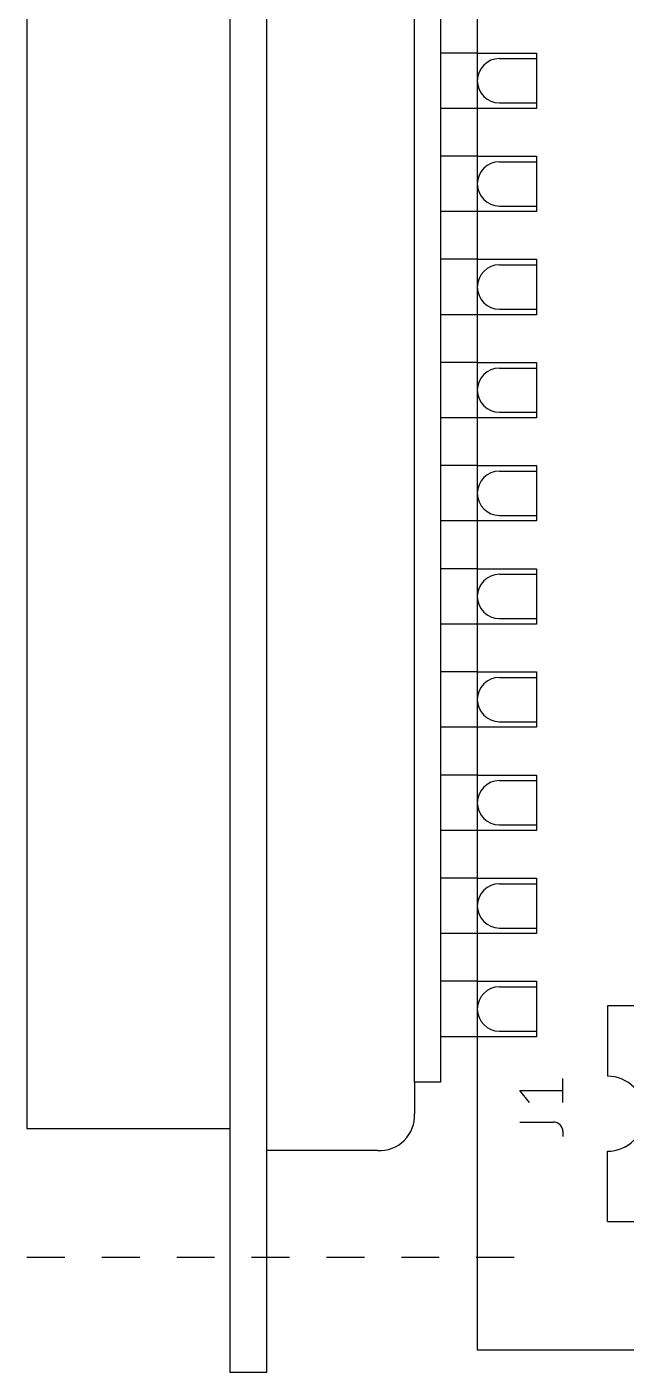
# Model space of a CAD drawing. Extents: x -12.2 to 54.6, y -5.6 to 69.1.
# Drawn here: x -12.2 to 4.03, y -5.6 to 30.84 of the extents above; entities that cross this region are included whole.
import ezdxf

# ---------------------------------------------------------------- set-up
doc = ezdxf.new("R2010")
doc.units = 0
for name, color, linetype in [('20', 30, 'CONTINUOUS'), ('21', 253, 'CONTINUOUS'), ('25', 253, 'CONTINUOUS'), ('51', 253, 'CONTINUOUS')]:
    doc.layers.add(name, color=color, linetype=linetype)

msp = doc.modelspace()

# ---------------------------------------------------------------- linework, layer by layer
at = {"layer": '20'}
for p, q in [((0, 47), (0, -5)), ((0, -5), (24, -5))]:
    msp.add_line(p, q, dxfattribs=at)
at = {"layer": '21'}
for p, q in [((-5.7, 0.4), (-5.7, 41.6)), ((-12.2, 41), (-12.2, 1)), ((-6.7, 41), (-6.7, 1)), ((-1.7, 2.25), (-1.7, 39.75)), ((-1, 39.75), (-1, 2.25)), ((0, 30.132), (-1, 30.132)), ((0, 28.632), (-1, 28.632)), ((0, 27.338), (-1, 27.338)), ((0, 25.838), (-1, 25.838)), ((0, 24.544), (-1, 24.544)), ((0, 23.044), (-1, 23.044)), ((0, 21.75), (-1, 21.75)), ((0, 20.25), (-1, 20.25)), ((0, 18.956), (-1, 18.956)), ((0, 17.456), (-1, 17.456)), ((0, 16.162), (-1, 16.162)), ((0, 14.662), (-1, 14.662)), ((0, 13.368), (-1, 13.368)), ((0, 11.868), (-1, 11.868)), ((0, 10.574), (-1, 10.574)), ((0, 9.074), (-1, 9.074)), ((0, 7.78), (-1, 7.78)), ((0, 6.28), (-1, 6.28)), ((0, 4.986), (-1, 4.986)), ((20.2883, 4.3197), (3.5243, 4.3197)), ((3.5243, 4.3197), (3.5243, 2.4148)), ((0, 3.486), (-1, 3.486)), ((-1, 2.25), (-1.7, 2.25)), ((-1.7, 2.25), (-1.7, 1.4)), ((-12.2, 1), (-6.7, 1)), ((-6.7, 1), (-6.7, -5.6)), ((-2.7, 0.4), (-5.7, 0.4)), ((-5.7, -5.6), (-5.7, 0.4)), ((3.5243, -1.5223), (3.5243, 0.3828)), ((3.5243, -1.5223), (20.2883, -1.5223)), ((-11.1714, -2.5), (-12.2, -2.5)), ((-9.1429, -2.5), (-10.1714, -2.5)), ((-7.1143, -2.5), (-8.1429, -2.5)), ((-5.0857, -2.5), (-6.1143, -2.5)), ((-3.0571, -2.5), (-4.0857, -2.5)), ((-1.0286, -2.5), (-2.0571, -2.5)), ((1, -2.5), (-0.0286, -2.5)), ((-6.7, -5.6), (-5.7, -5.6))]:
    msp.add_line(p, q, dxfattribs=at)
for centre, radius, start, end in [((3.5243, 1.3988), 1.016, 270, 90), ((-2.65, 1.35), 0.9513, 266.9872, 3.0128)]:
    msp.add_arc(centre, radius, start, end, dxfattribs=at)
at = {"layer": '25'}
for p, q in [((2.3192, 1.7001), (2.3192, 2.3492)), ((1.4104, 1.7001), (1.1508, 2.0246)), ((1.1508, 2.0246), (2.3192, 2.0246)), ((1.1508, 1.1727), (2.0596, 1.1727)), ((2.3192, 0.9131), (2.3192, 0.7833))]:
    msp.add_line(p, q, dxfattribs=at)
msp.add_arc((2.0596, 0.9131), 0.2596, 0, 90, dxfattribs=at)
at = {"layer": '51'}
for p, q in [((0, 30.132), (1.6, 30.132)), ((0.6, 29.982), (1.6, 29.982)), ((1.6, 30.132), (1.6, 29.982)), ((1.6, 29.982), (1.6, 28.782)), ((1.6, 28.632), (0, 28.632)), ((0.6, 28.782), (1.6, 28.782)), ((1.6, 28.782), (1.6, 28.632)), ((0, 27.338), (1.6, 27.338)), ((1.6, 27.338), (1.6, 27.188)), ((0.6, 27.188), (1.6, 27.188)), ((1.6, 27.188), (1.6, 25.988)), ((0.6, 25.988), (1.6, 25.988)), ((1.6, 25.988), (1.6, 25.838)), ((1.6, 25.838), (0, 25.838)), ((0, 24.544), (1.6, 24.544)), ((1.6, 24.544), (1.6, 24.394)), ((0.6, 24.394), (1.6, 24.394)), ((1.6, 24.394), (1.6, 23.194)), ((1.6, 23.044), (0, 23.044)), ((0.6, 23.194), (1.6, 23.194)), ((1.6, 23.194), (1.6, 23.044)), ((0, 21.75), (1.6, 21.75)), ((0.6, 21.6), (1.6, 21.6)), ((1.6, 21.75), (1.6, 21.6)), ((1.6, 21.6), (1.6, 20.4)), ((1.6, 20.25), (0, 20.25)), ((0.6, 20.4), (1.6, 20.4)), ((1.6, 20.4), (1.6, 20.25)), ((0, 18.956), (1.6, 18.956)), ((1.6, 18.956), (1.6, 18.806)), ((0.6, 18.806), (1.6, 18.806)), ((1.6, 18.806), (1.6, 17.606)), ((0.6, 17.606), (1.6, 17.606)), ((1.6, 17.606), (1.6, 17.456)), ((1.6, 17.456), (0, 17.456)), ((0, 16.162), (1.6, 16.162)), ((1.6, 16.162), (1.6, 16.012)), ((0.6, 16.012), (1.6, 16.012)), ((1.6, 16.012), (1.6, 14.812)), ((1.6, 14.662), (0, 14.662)), ((0.6, 14.812), (1.6, 14.812)), ((1.6, 14.812), (1.6, 14.662)), ((0, 13.368), (1.6, 13.368)), ((0.6, 13.218), (1.6, 13.218)), ((1.6, 13.368), (1.6, 13.218)), ((1.6, 13.218), (1.6, 12.018)), ((1.6, 11.868), (0, 11.868)), ((0.6, 12.018), (1.6, 12.018)), ((1.6, 12.018), (1.6, 11.868)), ((0, 10.574), (1.6, 10.574)), ((1.6, 10.574), (1.6, 10.424)), ((0.6, 10.424), (1.6, 10.424)), ((1.6, 10.424), (1.6, 9.224)), ((0.6, 9.224), (1.6, 9.224)), ((1.6, 9.224), (1.6, 9.074)), ((1.6, 9.074), (0, 9.074)), ((0, 7.78), (1.6, 7.78)), ((1.6, 7.78), (1.6, 7.63)), ((0.6, 7.63), (1.6, 7.63)), ((1.6, 7.63), (1.6, 6.43)), ((1.6, 6.28), (0, 6.28)), ((0.6, 6.43), (1.6, 6.43)), ((1.6, 6.43), (1.6, 6.28)), ((0, 4.986), (1.6, 4.986)), ((0.6, 4.836), (1.6, 4.836)), ((1.6, 4.986), (1.6, 4.836)), ((1.6, 4.836), (1.6, 3.636)), ((1.6, 3.486), (0, 3.486)), ((0.6, 3.636), (1.6, 3.636)), ((1.6, 3.636), (1.6, 3.486))]:
    msp.add_line(p, q, dxfattribs=at)
for centre in [(0.6, 29.382), (0.6, 26.588), (0.6, 23.794), (0.6, 21), (0.6, 18.206), (0.6, 15.412), (0.6, 12.618), (0.6, 9.824), (0.6, 7.03), (0.6, 4.236)]:
    msp.add_arc(centre, 0.6, 90, 270, dxfattribs=at)

doc.saveas('drawing.dxf')
